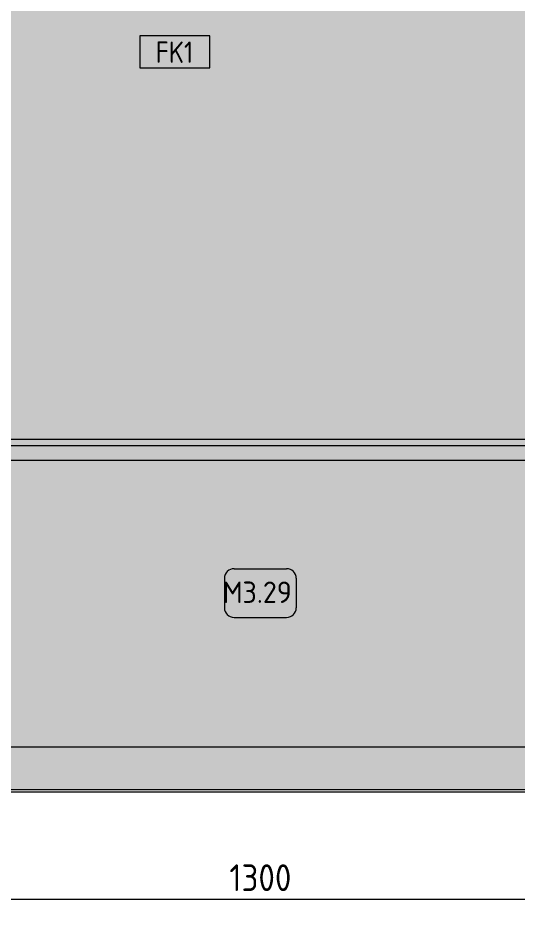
# Model space of a CAD drawing. Header units: millimetres. Extents: x 97900 to 162318, y -1987 to 22028.
# Drawn here: x 130480 to 131649, y 8114 to 10205 of the extents above; entities that cross this region are included whole.
import ezdxf

# ---------------------------------------------------------------- set-up
doc = ezdxf.new("R2010")
doc.units = ezdxf.units.MM
for name, color, linetype, lineweight in [('A-ANNO-DIMS', 7, 'Continuous', 9), ('A-ANNO-DIMS-25', 7, 'Continuous', 9), ('A-FLOR', 7, 'Continuous', 9), ('A-WALL', 7, 'Continuous', 9), ('A-WALL-IDEN', 7, 'Continuous', 9), ('A-WALL-PATT', 7, 'Continuous', 9), ('I-WALL', 7, 'Continuous', 9), ('Знаки', 7, 'Continuous', 9), ('Марки для знаков', 7, 'Continuous', 9)]:
    doc.layers.add(name, color=color, linetype=linetype, lineweight=lineweight)
doc.styles.add('GOST Common_5', font='GOST_Common.ttf', dxfattribs={"height": 50})
doc.styles.add('GOST Common_6', font='GOST_Common.ttf', dxfattribs={"width": 0.9, "height": 50})
doc.styles.add('ISOCPEUR_2', font='isocpeur.ttf', dxfattribs={"width": 0.9, "height": 62.5})
doc.dimstyles.new('ISO-2_5_0_9К_БОЛЬШОЙ_1', dxfattribs={"dimscale": 304.8, "dimtxt": 62.248823, "dimasz": 0.123031, "dimexe": 0.098425, "dimexo": 0.246063, "dimgap": 0, "dimtad": 1, "dimdec": 0, "dimrnd": 10, "dimzin": 0, "dimdsep": 46, "dimtxsty": 'ISOCPEUR_2', "dimblk1": 'OBLIQUE', "dimblk2": 'OBLIQUE', "dimsah": 1, "dimcen": 0.09, "dimdle": 0.098425, "dimazin": 0, "dimtfac": 1, "dimtdec": 4, "dimtix": 1, "dimtmove": 0, "dimatfit": 3, "dimfxl": 1, "dimtvp": 1, "dimtolj": 1, "dimtzin": 0, "dimarcsym": 2})

# ---------------------------------------------------------------- blocks, each defined once
blk = doc.blocks.new('Зашивка без перфорации М3 - М3_29-31196890-Развертка 3_35-1')
at = {"layer": 'Знаки'}
for points in [[(108337.6, 9204), (109069.2, 9204), (109068.9, 9220), (107728.9, 9220), (107728.9, 9204), (107908.5, 9204)], [(108337.6, 8500), (109066, 8500), (109066, 8530), (109068.9, 8530), (109068.9, 9150), (109066, 9150), (109066, 9170), (107749.8, 9170), (107749.8, 9150), (107728.9, 9150), (107728.9, 8920), (107730.6, 8920), (107730.6, 8904), (107728.9, 8904), (107728.9, 8870), (107730.4, 8870), (107730.4, 8530), (107749.8, 8530), (107749.8, 8500)]]:
    blk.add_hatch(color=256, dxfattribs=at).paths.add_polyline_path(points)
for p, q in [((107728.9, 9220), (109069.2, 9220)), ((107728.9, 9204), (107728.9, 9220)), ((109069.2, 9204), (107728.9, 9204)), ((109069.2, 9220), (109069.2, 9204)), ((109066, 9170), (107749.8, 9170)), ((107728.9, 9150), (107728.9, 8920)), ((109068.9, 8530), (109068.9, 9150)), ((107728.9, 8904), (107728.9, 8870)), ((107749.8, 8500), (109066, 8500))]:
    blk.add_line(p, q, dxfattribs=at)
blk = doc.blocks.new('DIMBLOCK20-Развертка 3_35-1')
at = {"layer": 'A-ANNO-DIMS-25'}
for p, q in [((130398.2, 8799.4), (130398.2, 8113.9)), ((130398.2, 8143.9), (130398.2, 8799.4)), ((131698.2, 8799.4), (131698.2, 8113.9)), ((131698.2, 8143.9), (131698.2, 8799.4)), ((130398.2, 8143.9), (131698.2, 8143.9))]:
    blk.add_line(p, q, dxfattribs=at)
at = {"layer": 'A-ANNO-DIMS-25', "lineweight": 20}
for p, q in [((130398.2, 8143.9), (130417, 8162.6)), ((131698.2, 8143.9), (131717, 8162.6)), ((130398.2, 8143.9), (130379.5, 8125.1)), ((131698.2, 8143.9), (131679.5, 8125.1))]:
    blk.add_line(p, q, dxfattribs=at)
at = {"layer": 'A-ANNO-DIMS-25', "color": 0, "insert": (130974.6, 8225.6), "char_height": 62.5, "width": 176.691, "attachment_point": 1, "line_spacing_factor": 1.149209, "style": 'ISOCPEUR_2'}
blk.add_mtext('1300', dxfattribs=at)
blk = doc.blocks.new('_Oblique')
at = {"color": 0, "linetype": 'ByBlock', "lineweight": -2}
blk.add_line((-0.5, -0.5), (0.5, 0.5), dxfattribs=at)
blk = doc.blocks.new('М_стена_0001 - Типоразмер_без рамки-25382661-Развертка 3_35-1')
at = {"layer": 'A-WALL-IDEN'}
for p, q in [((104122.3, 10539.1), (103959, 10539.1)), ((103959, 10539.1), (103959, 10464.1)), ((104122.3, 10464.1), (104122.3, 10539.1)), ((103959, 10464.1), (104122.3, 10464.1))]:
    blk.add_line(p, q, dxfattribs=at)
blk = doc.blocks.new('Марка_Знаки - В прямоуг_Наименование краткое-30718135-Развертка 3_35-1')
at = {"layer": 'Марки для знаков'}
for p, q in [((100939.6, 8916.9), (101062.3, 8916.9)), ((100917.1, 8894.4), (100917.1, 8825.4)), ((101084.8, 8894.4), (101084.8, 8825.6)), ((100939.4, 8803.1), (101062.3, 8803.1))]:
    blk.add_line(p, q, dxfattribs=at)
for centre, radius, start, end in [((100939.6, 8894.4), 22.5, 90, 180), ((101062.3, 8894.4), 22.5, 0, 90), ((100939.4, 8825.4), 22.3, 180, 270), ((101062.3, 8825.6), 22.5, 270, 0)]:
    blk.add_arc(centre, radius, start, end, dxfattribs=at)

msp = doc.modelspace()

# ---------------------------------------------------------------- hatches: boundary and pattern name
at = {"layer": 'A-WALL'}
h = msp.add_hatch(color=256, dxfattribs=at)
h.paths.add_polyline_path([(123467.8, 8394.4), (123817.8, 8394.4), (123817.8, 8395), (123467.8, 8395)])
h.paths.add_polyline_path([(132997.8, 8394.4), (132997.8, 8395), (132977.8, 8395), (132977.8, 8394.4), (132982, 8394.4)])
h.paths.add_polyline_path([(130985.4, 8394.4), (131117.8, 8394.4), (131117.8, 8395), (130797.8, 8395), (130797.8, 8394.4)])
h.paths.add_polyline_path([(128697.8, 8394.4), (128717.8, 8394.4), (128717.8, 8395), (128697.8, 8395)])
at = {"layer": 'A-WALL-PATT'}
h = msp.add_hatch(color=256, dxfattribs=at)
h.paths.add_polyline_path([(130357.2, 8400), (130373.6, 8400), (130373.6, 8500), (129540.1, 8500), (129540.1, 8400), (130282.2, 8400)])
h.paths.add_polyline_path([(132447.7, 8400), (132573.8, 8400), (132573.8, 8500), (131737.8, 8500), (131737.8, 8400), (132398.7, 8400)])
h.paths.add_polyline_path([(128718.8, 8400), (129516.1, 8400), (129516.1, 8500), (128728.2, 8500), (128728.2, 8870), (129516.1, 8870), (129516.1, 8897.9), (128728.2, 8897.9), (128728.2, 8920), (129498.2, 8920), (129498.2, 11400), (130398.2, 11400), (130398.2, 9220), (131698.2, 9220), (131698.2, 11400), (132598.2, 11400), (132598.2, 8920), (132976.8, 8920), (132976.8, 11800), (128718.8, 11800), (128718.8, 8400.3)])
h.paths.add_polyline_path([(131713.8, 8400), (131713.8, 8500), (130397.6, 8500), (130397.6, 8400), (131667.2, 8400)])
h.paths.add_polyline_path([(132869.9, 8400), (132976.8, 8400), (132976.8, 8500), (132597.8, 8500), (132597.8, 8400)])
h.paths.add_polyline_path([(132576.7, 8530), (132577, 8530), (132576.7, 8555)])
h.paths.add_polyline_path([(131716.7, 8870), (132573.8, 8870), (132573.8, 8900), (131716.7, 8900), (131716.7, 8880.2)])
h.paths.add_polyline_path([(130376.7, 8870), (130376.7, 8900), (129540.1, 8900), (129540.1, 8870), (130357.2, 8870)])
h.paths.add_polyline_path([(132976.8, 8870), (132976.8, 8897.9), (132597.8, 8897.9), (132597.8, 8870), (132869.9, 8870)])
h.paths.add_polyline_path([(130538.6, 9170), (131698.2, 9170), (131698.2, 9204), (130398.2, 9204), (130398.2, 9170)])

# ---------------------------------------------------------------- linework, layer by layer
at = {"layer": 'A-FLOR'}
for p, q in [((123467.8, 8395), (133482.8, 8395)), ((133476.8, 8400), (123468.8, 8400))]:
    msp.add_line(p, q, dxfattribs=at)
at = {"layer": 'I-WALL'}
for p, q in [((130797.8, 8394.4), (130797.8, 8395)), ((131117.8, 8395), (131117.8, 8394.4))]:
    msp.add_line(p, q, dxfattribs=at)

# ---------------------------------------------------------------- block references
at = {"layer": 'A-WALL-IDEN'}
msp.add_blockref('М_стена_0001 - Типоразмер_без рамки-25382661-Развертка 3_35-1', (26806.4, -376), dxfattribs=at)
at = {"layer": 'Знаки'}
msp.add_blockref('Зашивка без перфорации М3 - М3_29-31196890-Развертка 3_35-1', (22647.8, 0), dxfattribs=at)
at = {"layer": 'Марки для знаков'}
msp.add_blockref('Марка_Знаки - В прямоуг_Наименование краткое-30718135-Развертка 3_35-1', (30045.9, 0), dxfattribs=at)

# ---------------------------------------------------------------- texts
at = {"layer": 'A-WALL-IDEN', "insert": (130802.2, 10149.5), "char_height": 50, "width": 111.835, "attachment_point": 1, "style": 'GOST Common_6'}
msp.add_mtext('FK1', dxfattribs=at)
at = {"layer": 'Марки для знаков', "char_height": 50, "attachment_point": 1, "style": 'GOST Common_5'}
for s, insert, width in [('\\fGOST Common|b0|i0|c204|p34|;М', (130958.8, 8886.8), 56.118), ('3.29', (131005.1, 8886.8), 148.312)]:
    msp.add_mtext(s, dxfattribs=dict(at, insert=insert, width=width))

# ---------------------------------------------------------------- dimensions: what is measured, and where the dimension line sits
at = {"layer": 'A-ANNO-DIMS'}
dim = msp.add_linear_dim(base=(131698.2, 8143.9), p1=(130398.2, 8874.4), p2=(131698.2, 8874.4), dimstyle='ISO-2_5_0_9К_БОЛЬШОЙ_1', override={"dimpost": '<>', "dimfxl": 1300}, dxfattribs=at)
dim.commit()
dim.dimension.update_dxf_attribs({"geometry": 'DIMBLOCK20-Развертка 3_35-1', "text_midpoint": (131048.2, 8175.1)})

doc.saveas('drawing.dxf')
